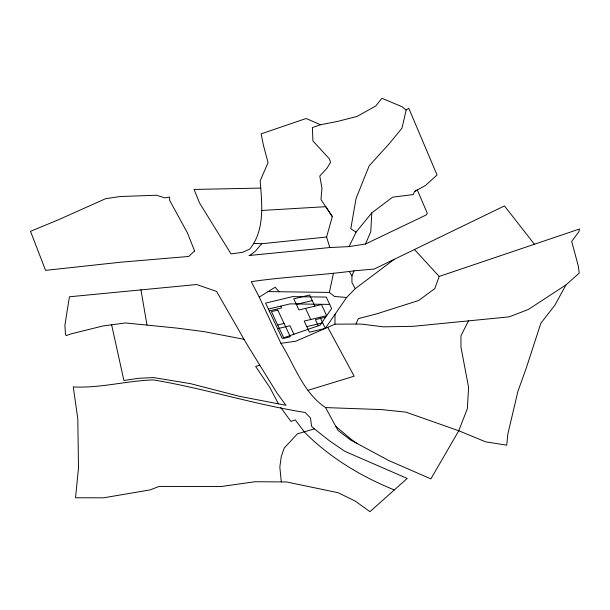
<?xml version="1.0" encoding="UTF-8"?>
<svg xmlns="http://www.w3.org/2000/svg" width="610" height="610" viewBox="0 0 610 610"><rect width="100%" height="100%" fill="white"/><g stroke="black" fill="none" stroke-linecap="round" stroke-linejoin="round"><path stroke-width="0.91" d="M534.421 244.252L504.447 205.913L374.212 269.033L353.991 270.848L351.947 275.888L351.94 282.537L355.249 288.66L346.617 297.489L325.305 328.378L309.4 332.198L304.184 321.081L326.663 315.683L321.447 304.558L298.961 309.964L293.745 298.839L309.651 295.019L314.867 306.144M353.991 270.848C319.914 275.491 285.335 276.597 251.259 281.675L259.227 297.085L280.92 343.3L295.865 341.204L334.943 324.177L335.058 314.241M406.153 110.036L408.746 108.191L437.057 175.001L425.445 185.524L414.457 191.532L413.283 194.575L392.596 197.183L371.787 212.898L370.781 231.67L365.497 244.008L349.088 246.6L329.804 247.538L249.01 255.521L250.565 254.98L255.521 251.046L261.698 243.741L326.586 237.015L332.32 216.558L320.967 199.539L321.973 188.36L319.777 176.016L327.036 168.169L330.574 162.237L329.278 158.73L312.907 140.925L312.396 127.566L320.479 124.73L337.711 121.398L357.102 116.411L375.775 105.965L381.936 98.309L402.036 106.704L406.153 110.036L402.02 128.1L389.622 143.266L369.172 165.859L356.072 198.418L350.796 228.742L356.057 232.135L349.088 246.6M320.479 124.73L306.128 118.492L261.126 133.864L263.428 145.317L268.057 162.603L260.15 180.926C262.01 203.549 265.114 230.244 249.711 249.124L242.521 252.334L231.045 253.928L199.531 202.947L194.064 189.435L260.699 188.086M346.617 297.489L334.455 296.429L329.362 292.419L333.441 273.303M355.973 324.047L361.707 324.139L383.492 326.838L413.351 326.304L509.167 316.864L528.321 309.476L565.996 284.878L579.241 273.097L578.265 265.808L571.684 241.438L578.928 231.67L579.5 229.009L439.192 276.444L434.785 288.606L418.643 300.509L376.362 313.959L358.306 318.633L355.973 324.047L334.943 324.177M468.64 320.517L460.969 335.79L460.946 347.029L468.594 387.373L467.344 408.647L458.773 430.759L430.889 478.88L389.005 460.634L350.613 440.024L337.993 430.439L325.557 407.571C303.048 392.596 294.668 365.283 280.92 343.3M565.996 284.878L554.97 305.031L540.864 323.231L526.186 368.303L517.959 391.216L507.825 434.122L506.727 445.147L485.758 441.876L458.773 430.759L405.863 412.124L381.418 409.592L325.557 407.571M356.057 232.135L371.787 212.898M394.205 259.341L355.249 288.66M259.227 297.085L275.171 287.226L279.121 291.74M414.457 191.532L417.309 189.969L427.313 213.355L426.184 214.972L365.497 244.008M259.769 365.131L255.666 366.45L269.841 387.51L278.45 403.85M308.065 390.301L354.166 376.195L327.745 327.311M314.417 428.868L311.55 426.268L310.536 418.086L305.175 412.467C254.012 404.422 204.533 388.494 153.522 379.908C126.613 380.678 100.368 388.379 73.284 386.923L77.805 418.956L78.499 467.962L75.526 497.783L103.631 497.806L150.197 489.876L159.164 486.422L221.415 486.483L255.194 481.717L286.54 481.953L338.161 492.72L355.508 501.252L369.957 511.691L407.183 478.446L344.863 451.324L329.133 440.565L314.417 428.868L297.421 433.817L284.184 448.121L281.271 456.539L279.83 466.986L281.301 481.915M268.4 309.087L290.101 303.871L329.69 304.413M269.254 310.909L281.599 307.943L280.745 306.121M296.353 304.398L312.259 300.577M277.687 324.97L284.054 323.437M277.611 328.698L289.948 325.732L293.944 334.242M325.641 317.162L315.4 319.625L318.283 325.77M306.792 326.64L322.698 322.82M111.622 324.81L123.899 380.472L138.76 378.291L153.552 377.567L190.48 383.652L239.6 396.355L285.976 405.299L277.154 393.313L246.516 343.651L216.565 291.412L196.664 284.534L69.41 296.78L64.919 325.138L65.392 333.944L66.124 335.645L71.073 333.868L103.082 325.946L125.507 322.957L177.007 328.104L204.167 331.649L244.023 339.297M261.797 210.465L325.732 206.676L332.32 216.558M268.118 291.588L329.362 292.419M254.057 243.405L261.698 243.741M394.365 489.891L392.863 489.319A283.032 198.73 -1.1 0 1 339.861 461.267A283.566 199.104 -1.1 0 1 307.204 434.846L304.291 431.819L295.217 419.855L290.993 421.472L280.714 407.533M357.201 443.561L351.2 439.337L335.774 426.367M414.464 249.52L439.192 276.444M349.431 271.816L351.947 275.888M320.082 317.261L325.305 328.378M305.541 308.378L310.757 319.503M326.586 237.015L329.804 247.538M140.918 289.75L146.979 324.932M331.611 308.507L320.151 325.122L282.14 338.344L265.594 303.101L292.556 296.628L326.251 297.085L331.611 308.507M194.605 250.946L188.665 256.459L120.178 262.254L45.59 270.367L30.5 231.335L58.751 219.638L105.515 198.723L119.926 196.55L156.419 195.231L164.852 197.892L169.527 197.068L169.664 200.377L187.461 232.967L194.605 250.946M277.786 310.094L271.427 311.626L283.955 338.314L290.314 336.781L277.786 310.094"/></g></svg>
